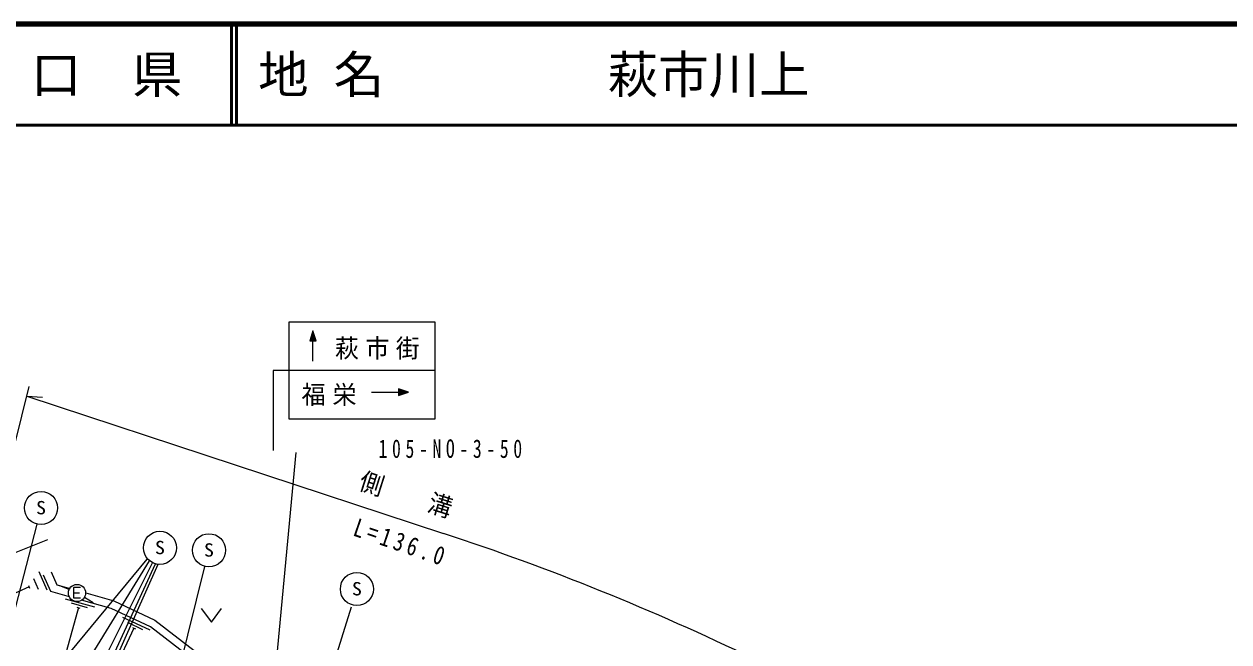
# Model space of a CAD drawing. Units: millimetres, scale not verified. Extents: x 40000 to 680000, y 20000 to 380000.
# Drawn here: x 347196 to 466572, y 318825 to 380000 of the extents above; entities that cross this region are included whole.
import ezdxf
from ezdxf.enums import TextEntityAlignment as Align

# ---------------------------------------------------------------- set-up
doc = ezdxf.new("R2010")
doc.units = ezdxf.units.MM
doc.header["$LTSCALE"] = 1000
for name, color, linetype, lineweight in [('M-BGD', 7, 'Continuous', 25), ('M-STR-HTXT', 7, 'Continuous', 13), ('M-STR-STRC', 7, 'Continuous', 25), ('M-TTL', 2, 'Continuous', 140), ('M-TTL-LINE', 7, 'Continuous', 50)]:
    doc.layers.add(name, color=color, linetype=linetype, lineweight=lineweight)
doc.layers.add('M-TTL-TXT', color=7, linetype='Continuous')
doc.styles.add('ＭＳ ゴシック', font='')
doc.styles.get('ＭＳ ゴシック').set_extended_font_data('MS Gothic')

msp = doc.modelspace()

# ---------------------------------------------------------------- linework, layer by layer
at = {"layer": 'M-BGD'}
for p, q in [((349515, 328935), (344196, 326827)), ((348133, 325097), (348602, 324046)), ((348646, 325792), (349462, 323963)), ((347682, 324266), (341263, 321403)), ((347621, 324403), (347743, 324129)), ((351659, 323997), (350736, 324382)), ((352103, 323670), (352681, 323670)), ((351268, 323103), (354161, 322294)), ((351851, 322680), (353442, 322235)), ((353178, 323242), (354042, 322739)), ((352579, 322216), (350858, 316062)), ((352435, 322257), (352724, 322176)), ((356937, 321283), (359654, 320002)), ((358082, 320190), (355273, 314230)), ((357441, 320768), (358936, 320064)), ((357946, 320254), (358218, 320125))]:
    msp.add_line(p, q, dxfattribs=at)
for points in [[(351711, 323291), (349859, 323809), (349133, 325438)], [(349864, 325765), (350437, 324479), (351757, 324110)], [(352783, 324214), (352103, 324214), (352103, 323194), (352783, 323194)], [(353319, 323673), (356101, 322895), (360139, 320991), (369532, 313753), (377400, 311189)], [(369152, 313034), (359719, 320303), (355820, 322141), (352868, 322967)], [(364757, 322146), (365757, 320786), (366757, 322146)]]:
    msp.add_lwpolyline(points, dxfattribs=at)
msp.add_circle((352443, 323670), 850, dxfattribs=at)
at = {"layer": 'M-STR-HTXT'}
for p, q in [((344748, 332355), (347700, 344113)), ((347457, 343143), (388753, 329566)), ((347457, 343143), (349013, 343074))]:
    msp.add_line(p, q, dxfattribs=at)
msp.add_arc((310673, 92072), 250000, 64.19128, 71.80078, dxfattribs=at)
at = {"layer": 'M-STR-STRC'}
for p, q in [((375818, 346619), (375818, 349640)), ((381619, 343558), (385284, 343558)), ((370650, 300253), (374168, 337568)), ((342868, 308828), (348483, 330484)), ((349694, 315294), (359376, 327022)), ((351308, 313358), (359607, 326837)), ((351565, 306550), (360484, 326514)), ((351900, 308496), (360207, 326560)), ((352034, 310967), (359930, 326653)), ((359616, 304051), (365100, 326283)), ((372543, 299721), (379636, 322292))]:
    msp.add_line(p, q, dxfattribs=at)
for points in [[(387902, 340894), (373469, 340894), (373469, 350509), (387902, 350509)], [(375818, 349640), (375498, 348640), (376138, 348640)], [(375818, 349520), (375558, 348680), (376078, 348680)], [(375818, 349400), (375618, 348720), (376018, 348720)], [(375818, 349280), (375678, 348760), (375958, 348760)], [(375818, 349160), (375738, 348800), (375898, 348800)], [(375818, 349000), (375798, 348840), (375838, 348840)], [(385284, 343558), (384284, 343878), (384284, 343238)], [(385164, 343558), (384324, 343818), (384324, 343298)], [(385044, 343558), (384364, 343758), (384364, 343358)], [(384924, 343558), (384404, 343698), (384404, 343418)], [(384804, 343558), (384444, 343638), (384444, 343478)], [(384644, 343558), (384484, 343578), (384484, 343538)]]:
    msp.add_lwpolyline(points, close=True, dxfattribs=at)
msp.add_lwpolyline([(387902, 345702), (373469, 345702), (371885, 345702), (371885, 337777)], dxfattribs=at)
for centre in [(348873, 332086), (360656, 328140), (365512, 327897), (380173, 324058)]:
    msp.add_circle(centre, 1642, dxfattribs=at)
at = {"layer": 'M-TTL'}
msp.add_line((680000, 380000), (40000, 380000), dxfattribs=at)
at = {"layer": 'M-TTL-LINE'}
for p, q in [((367750, 380000), (367750, 370000)), ((368250, 380000), (368250, 370000)), ((40000, 370000), (680000, 370000))]:
    msp.add_line(p, q, dxfattribs=at)

# ---------------------------------------------------------------- texts
at = {"layer": 'M-STR-HTXT', "style": 'ＭＳ ゴシック', "width": 0.95}
msp.add_text('側\u3000\u3000溝', height=1833, rotation=342.4, dxfattribs=at).set_placement((380075, 333465), align=Align.BOTTOM_LEFT)
at = {"layer": 'M-STR-HTXT', "insert": (379664, 329357), "char_height": 1833, "attachment_point": 7, "rotation": 341.2, "style": 'ＭＳ ゴシック'}
msp.add_mtext('\\T1.39;\\W0.8;L=136.0', dxfattribs=at)
at = {"layer": 'M-STR-STRC', "style": 'ＭＳ ゴシック', "width": 1.1}
for p in [(348378, 331060), (360161, 327114), (365017, 326871), (379678, 323032)]:
    msp.add_text('S', height=1320, dxfattribs=at).set_placement(p, align=Align.BOTTOM_LEFT)
at = {"layer": 'M-STR-STRC', "char_height": 1833, "attachment_point": 7, "style": 'ＭＳ ゴシック'}
for s, insert in [('\\T1.27;\\W0.95;萩市街', (377994, 346780)), ('\\T1.29;\\W0.95;福栄', (374691, 342188)), ('\\T1.53;\\W0.7;105-NO-3-50', (382315, 337016))]:
    msp.add_mtext(s, dxfattribs=dict(at, insert=insert))
at = {"layer": 'M-TTL-TXT', "style": 'ＭＳ ゴシック'}
msp.add_text('山\u3000口\u3000県', height=3666, dxfattribs=at).set_placement((350375, 375000), align=Align.MIDDLE_CENTER)
for s, p in [('地 名', (370380, 375000)), ('萩市川上', (405024, 375000))]:
    msp.add_text(s, height=3666, dxfattribs=at).set_placement(p, align=Align.MIDDLE_LEFT)

doc.saveas('drawing.dxf')
